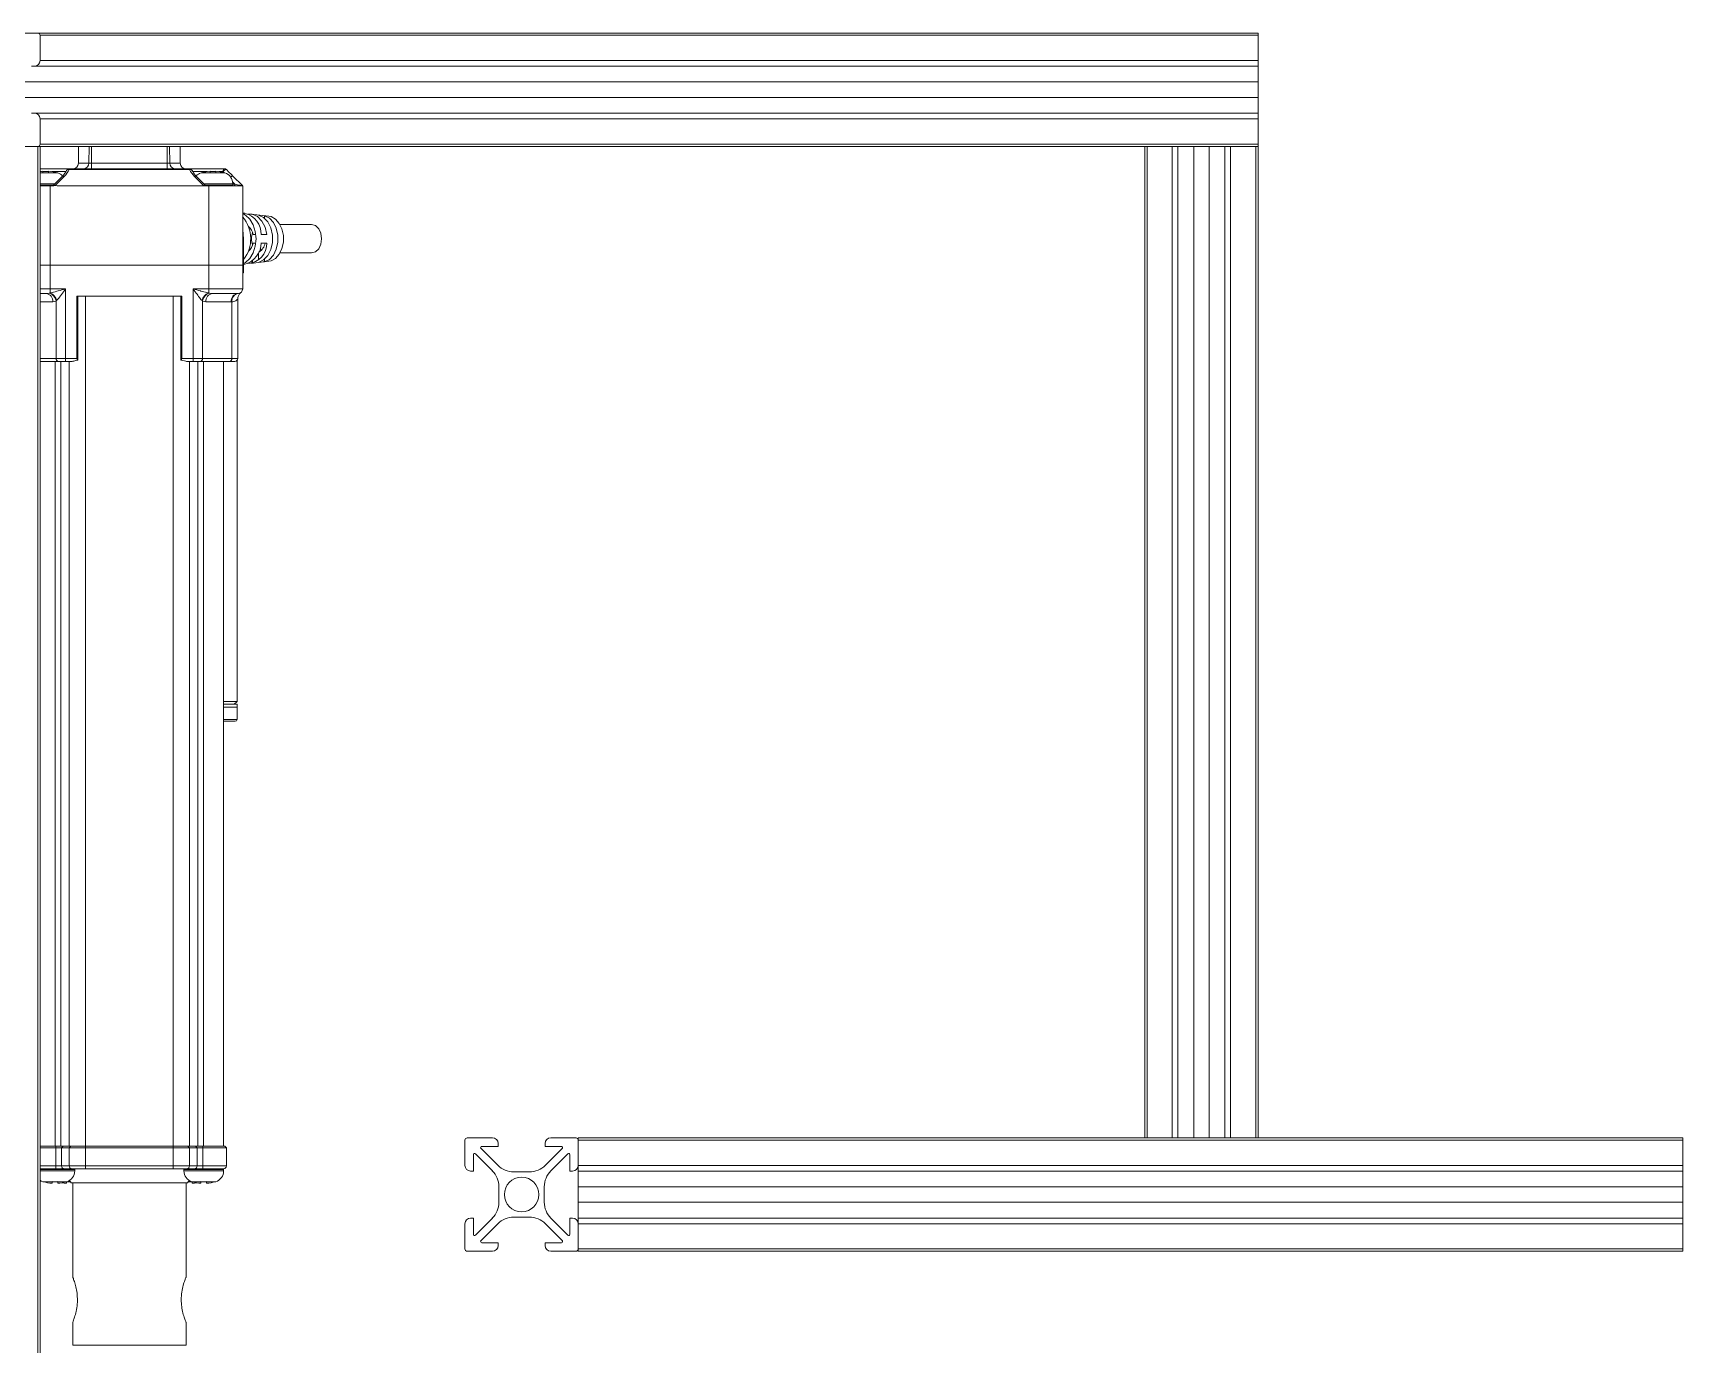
# Model space of a CAD drawing. Header units: millimetres. Extents: x -489 to 1607, y 116 to 1738.
# Drawn here: x 488.8 to 780, y 1493.1 to 1724.6 of the extents above; entities that cross this region are included whole.
import ezdxf

# ---------------------------------------------------------------- set-up
doc = ezdxf.new("R2010")
doc.units = ezdxf.units.MM

msp = doc.modelspace()

# ---------------------------------------------------------------- linework, layer by layer
at = {"color": 7, "linetype": 'Continuous', "lineweight": 15}
for p, q in [((485.18, 1724.62), (489.63, 1724.62)), ((489.63, 1724.62), (705.03, 1724.62)), ((490.03, 1724.22), (490.03, 1719.77)), ((705.03, 1724.22), (705.03, 1724.62)), ((705.03, 1724.22), (705.03, 1719.77)), ((489.03, 1718.77), (488.53, 1718.77)), ((705.03, 1718.77), (489.03, 1718.77)), ((705.03, 1718.77), (705.03, 1719.77)), ((705.03, 1718.82), (705.03, 1715.99)), ((705.03, 1715.99), (705.03, 1713.25)), ((705.03, 1713.25), (705.03, 1710.43)), ((488.53, 1710.47), (489.03, 1710.47)), ((705.03, 1710.47), (489.03, 1710.47)), ((705.03, 1709.47), (705.03, 1710.47)), ((490.03, 1709.47), (490.03, 1705.02)), ((705.03, 1709.47), (705.03, 1705.02)), ((489.63, 1704.62), (485.18, 1704.62)), ((489.63, 894.62), (489.63, 1704.62)), ((490.03, 1704.62), (489.63, 1704.62)), ((490.03, 1704.62), (490.03, 1314.62)), ((685.03, 1704.62), (490.03, 1704.62)), ((496.79, 1701.65), (496.82, 1704.62)), ((514.75, 1704.62), (514.78, 1701.65)), ((685.03, 1529.62), (685.03, 1704.62)), ((685.43, 1704.62), (685.03, 1704.62)), ((689.88, 1704.62), (685.43, 1704.62)), ((690.68, 1704.62), (689.88, 1704.62)), ((699.38, 1704.62), (690.68, 1704.62)), ((690.88, 1529.62), (690.88, 1704.62)), ((699.18, 1529.62), (699.18, 1704.62)), ((700.18, 1704.62), (699.38, 1704.62)), ((704.63, 1704.62), (700.18, 1704.62)), ((705.03, 1704.62), (704.63, 1704.62)), ((705.03, 1704.62), (705.03, 1705.02)), ((705.03, 1704.62), (705.03, 1529.62)), ((496.79, 1701.65), (498.65, 1701.65)), ((499.08, 1701.65), (499.08, 1700.66)), ((499.08, 1701.65), (512.49, 1701.65)), ((512.49, 1701.65), (512.49, 1700.66)), ((512.92, 1701.65), (514.78, 1701.65)), ((490.03, 1700.66), (495.16, 1700.66)), ((490.54, 1700.23), (490.54, 1699.94)), ((490.54, 1699.94), (490.54, 1699.93)), ((490.65, 1699.94), (490.54, 1699.93)), ((490.65, 1699.94), (491.42, 1699.94)), ((491.54, 1699.93), (491.42, 1699.94)), ((491.54, 1700.23), (491.54, 1699.94)), ((491.54, 1699.94), (491.54, 1699.93)), ((491.54, 1699.94), (493.07, 1699.94)), ((493.93, 1699.31), (492.38, 1697.75)), ((494.29, 1699.31), (492.73, 1697.75)), ((493.07, 1699.94), (493.1, 1699.93)), ((493.1, 1699.94), (493.1, 1699.93)), ((493.1, 1699.94), (493.14, 1699.94)), ((495.16, 1700.66), (516.41, 1700.66)), ((495.16, 1700.52), (495.16, 1700.66)), ((516.41, 1700.52), (495.16, 1700.52)), ((516.41, 1700.52), (516.41, 1700.66)), ((516.41, 1700.66), (522.58, 1700.66)), ((518.84, 1697.75), (517.28, 1699.31)), ((519.19, 1697.75), (517.64, 1699.31)), ((518.44, 1699.94), (518.47, 1699.94)), ((518.48, 1699.93), (518.47, 1699.94)), ((518.48, 1699.93), (518.5, 1699.94)), ((518.5, 1699.94), (520.04, 1699.94)), ((520.04, 1700.23), (520.04, 1699.94)), ((520.04, 1699.94), (520.04, 1699.93)), ((520.15, 1699.94), (520.04, 1699.93)), ((520.15, 1699.94), (520.92, 1699.94)), ((521.04, 1699.93), (520.92, 1699.94)), ((521.04, 1700.23), (521.04, 1699.94)), ((521.04, 1699.94), (521.04, 1699.93)), ((521.04, 1699.94), (522.57, 1699.94)), ((522.57, 1699.94), (522.6, 1699.93)), ((522.6, 1699.94), (522.6, 1699.93)), ((522.6, 1699.94), (522.64, 1699.94)), ((524.42, 1697.96), (524, 1698.38)), ((524.04, 1697.76), (524.04, 1698.03)), ((524.14, 1699.31), (525.7, 1697.75)), ((491.79, 1697.66), (490.03, 1697.66)), ((492.35, 1697.66), (491.79, 1697.66)), ((491.79, 1683.66), (491.79, 1697.66)), ((518.33, 1697.66), (493.24, 1697.66)), ((519.79, 1697.66), (519.22, 1697.66)), ((519.79, 1683.66), (519.79, 1697.66)), ((525.79, 1697.66), (519.79, 1697.66)), ((524.04, 1697.96), (524.42, 1697.96)), ((525.79, 1683.66), (525.79, 1697.66)), ((526.2, 1692.8), (525.79, 1692.85)), ((530.42, 1692.3), (527.26, 1692.67)), ((529.65, 1692.37), (529.65, 1691.92)), ((527, 1690.31), (526.9, 1690.2)), ((537.96, 1690.81), (532.39, 1690.81)), ((525.94, 1688.31), (525.94, 1682.31)), ((526.9, 1686.43), (527, 1686.31)), ((527.62, 1689.06), (528.1, 1689.06)), ((527.62, 1687.56), (528.1, 1687.56)), ((530.05, 1689.06), (529.08, 1689.06)), ((529.08, 1687.56), (530.05, 1687.56)), ((491.79, 1683.66), (490.03, 1683.66)), ((491.79, 1683.66), (491.79, 1679.46)), ((519.79, 1683.66), (491.79, 1683.66)), ((519.79, 1683.66), (519.79, 1679.46)), ((525.79, 1683.66), (519.79, 1683.66)), ((525.79, 1683.66), (525.79, 1679.46)), ((525.94, 1683.8), (526.2, 1683.83)), ((527.26, 1683.95), (530.42, 1684.33)), ((527.26, 1684.22), (527.53, 1684.13)), ((527.53, 1684.41), (527.53, 1684.13)), ((527.53, 1684.13), (527.86, 1684.17)), ((528.59, 1684.56), (528.59, 1685.82)), ((529.65, 1684.26), (529.65, 1684.71)), ((532.39, 1685.81), (537.96, 1685.81)), ((525.94, 1682.31), (525.79, 1682.31)), ((491.05, 1678.66), (490.03, 1678.66)), ((491.05, 1678.66), (491.64, 1678.71)), ((491.64, 1678.71), (491.79, 1678.74)), ((491.79, 1679.46), (494.51, 1679.46)), ((491.79, 1679.46), (491.79, 1678.74)), ((494.51, 1679.46), (494.51, 1667.16)), ((496.51, 1667.16), (496.51, 1678.16)), ((515.06, 1678.16), (496.51, 1678.16)), ((496.71, 1667.05), (496.71, 1678.16)), ((498.06, 1678.16), (498.06, 1528.16)), ((513.51, 1678.16), (498.06, 1678.16)), ((513.51, 1678.16), (513.51, 1528.16)), ((514.86, 1678.16), (514.86, 1667.05)), ((515.06, 1667.16), (515.06, 1678.16)), ((517.06, 1679.46), (519.79, 1679.46)), ((517.06, 1667.16), (517.06, 1679.46)), ((519.79, 1679.46), (525.79, 1679.46)), ((519.79, 1679.46), (519.79, 1678.74)), ((519.79, 1678.74), (519.94, 1678.71)), ((519.94, 1678.71), (520.52, 1678.66)), ((524.99, 1678.66), (520.52, 1678.66)), ((524.93, 1667.16), (524.93, 1677.64)), ((492.86, 1677.3), (492.29, 1677.16)), ((492.95, 1677.39), (492.86, 1677.3)), ((492.86, 1667.16), (492.86, 1677.3)), ((518.71, 1677.3), (518.62, 1677.39)), ((518.71, 1677.3), (518.71, 1667.16)), ((519.28, 1677.16), (518.71, 1677.3)), ((523.75, 1677.16), (519.28, 1677.16)), ((523.88, 1677.17), (523.88, 1667.16)), ((493.27, 1666.66), (490.03, 1666.66)), ((492.86, 1667.16), (494.51, 1667.16)), ((494.51, 1666.66), (493.27, 1666.66)), ((494.51, 1667.16), (496.51, 1667.16)), ((494.51, 1667.16), (494.51, 1666.66)), ((495.61, 1666.66), (494.51, 1666.66)), ((515.06, 1667.16), (517.06, 1667.16)), ((517.06, 1666.66), (515.96, 1666.66)), ((517.06, 1667.16), (517.06, 1666.66)), ((517.06, 1667.16), (518.71, 1667.16)), ((518.3, 1666.66), (517.06, 1666.66)), ((523.46, 1666.66), (518.3, 1666.66)), ((518.71, 1667.16), (523.88, 1667.16)), ((522.43, 1528.16), (522.43, 1666.66)), ((524.43, 1666.66), (523.46, 1666.66)), ((524.79, 1606.66), (524.79, 1666.81)), ((522.43, 1606.66), (524.79, 1606.66)), ((522.43, 1606.16), (524.79, 1606.16)), ((524.79, 1605.66), (522.43, 1605.66)), ((524.29, 1606.16), (524.79, 1606.66)), ((524.79, 1605.66), (524.79, 1606.16)), ((524.79, 1603.46), (524.79, 1605.66)), ((524.49, 1603.16), (522.43, 1603.16)), ((565.03, 1524.77), (565.03, 1529.22)), ((565.43, 1529.62), (569.88, 1529.62)), ((580.18, 1529.62), (584.63, 1529.62)), ((585.03, 1529.62), (585.03, 1529.22)), ((585.03, 1529.62), (780.03, 1529.62)), ((780.03, 1529.22), (585.03, 1529.22)), ((585.03, 1529.22), (585.03, 1524.77)), ((780.03, 1529.22), (780.03, 1529.62)), ((780.03, 1529.22), (780.03, 1524.77)), ((490.03, 1528.16), (492.8, 1528.16)), ((492.81, 1527.86), (490.03, 1527.86)), ((492.8, 1528.16), (493.68, 1528.16)), ((492.81, 1527.86), (492.8, 1528.16)), ((493.68, 1528.16), (492.8, 1528.16)), ((492.81, 1524.66), (492.81, 1527.86)), ((493.82, 1527.86), (492.81, 1527.86)), ((495.17, 1528.16), (493.68, 1528.16)), ((493.82, 1527.86), (494.11, 1528.16)), ((493.82, 1524.66), (493.82, 1527.86)), ((495.17, 1527.86), (493.82, 1527.86)), ((495.17, 1527.86), (495.46, 1528.16)), ((498.06, 1528.16), (495.17, 1528.16)), ((495.17, 1524.66), (495.17, 1527.86)), ((498.06, 1527.86), (495.17, 1527.86)), ((498.06, 1527.86), (498.06, 1528.16)), ((513.51, 1528.16), (498.06, 1528.16)), ((498.06, 1524.66), (498.06, 1527.86)), ((513.51, 1527.86), (498.06, 1527.86)), ((513.51, 1527.86), (513.51, 1528.16)), ((516.4, 1528.16), (513.51, 1528.16)), ((513.51, 1524.66), (513.51, 1527.86)), ((516.4, 1527.86), (513.51, 1527.86)), ((516.11, 1528.16), (516.4, 1527.86)), ((517.89, 1528.16), (516.4, 1528.16)), ((516.4, 1524.66), (516.4, 1527.86)), ((517.75, 1527.86), (516.4, 1527.86)), ((517.46, 1528.16), (517.75, 1527.86)), ((517.75, 1524.66), (517.75, 1527.86)), ((518.76, 1527.86), (517.75, 1527.86)), ((517.89, 1528.16), (518.77, 1528.16)), ((518.77, 1528.16), (517.89, 1528.16)), ((518.77, 1528.16), (518.76, 1527.86)), ((518.76, 1524.66), (518.76, 1527.86)), ((522.93, 1527.86), (518.76, 1527.86)), ((518.77, 1528.16), (522.63, 1528.16)), ((522.93, 1527.86), (522.63, 1528.16)), ((522.93, 1524.66), (522.93, 1527.86)), ((566.53, 1526.67), (566.53, 1523.77)), ((569.86, 1523.82), (566.87, 1526.81)), ((567.84, 1527.78), (570.83, 1524.8)), ((570.88, 1528.12), (567.99, 1528.12)), ((570.88, 1528.62), (570.88, 1528.12)), ((579.18, 1528.12), (579.18, 1528.62)), ((582.07, 1528.12), (579.18, 1528.12)), ((579.23, 1524.8), (582.22, 1527.78)), ((583.19, 1526.81), (580.2, 1523.82)), ((583.53, 1523.77), (583.53, 1526.67)), ((492.79, 1524.16), (490.03, 1524.16)), ((494.3, 1524.16), (492.79, 1524.16)), ((492.81, 1524.66), (493.82, 1524.66)), ((493.82, 1524.66), (495.17, 1524.66)), ((495.66, 1524.16), (494.3, 1524.16)), ((495.17, 1524.66), (498.06, 1524.66)), ((498.06, 1524.16), (495.66, 1524.16)), ((496.14, 1523.79), (496.14, 1524.06)), ((498.06, 1524.66), (498.06, 1524.16)), ((498.06, 1524.66), (513.51, 1524.66)), ((513.51, 1524.16), (498.06, 1524.16)), ((513.51, 1524.66), (513.51, 1524.16)), ((513.51, 1524.66), (516.4, 1524.66)), ((515.92, 1524.16), (513.51, 1524.16)), ((515.43, 1524.06), (515.43, 1523.79)), ((517.27, 1524.16), (515.92, 1524.16)), ((516.4, 1524.66), (517.75, 1524.66)), ((518.78, 1524.16), (517.27, 1524.16)), ((517.75, 1524.66), (518.76, 1524.66)), ((522.43, 1524.16), (518.78, 1524.16)), ((522.43, 1523.79), (522.43, 1524.06)), ((566.53, 1523.77), (566.03, 1523.77)), ((573.66, 1523.62), (576.4, 1523.62)), ((584.03, 1523.77), (583.53, 1523.77)), ((585.03, 1524.77), (585.03, 1523.77)), ((585.03, 1524.77), (780.03, 1524.77)), ((585.03, 1523.82), (585.03, 1520.99)), ((780.03, 1523.77), (585.03, 1523.77)), ((780.03, 1523.77), (780.03, 1524.77)), ((780.03, 1523.82), (780.03, 1520.99)), ((490.58, 1521.88), (490.54, 1521.88)), ((490.58, 1521.89), (490.6, 1521.88)), ((490.58, 1521.88), (490.58, 1521.89)), ((492.14, 1521.88), (490.6, 1521.88)), ((492.14, 1521.89), (492.25, 1521.88)), ((492.14, 1521.89), (492.14, 1521.88)), ((492.14, 1521.88), (492.14, 1521.6)), ((493.03, 1521.88), (492.25, 1521.88)), ((493.03, 1521.88), (493.14, 1521.89)), ((493.14, 1521.89), (493.14, 1521.88)), ((494.68, 1521.88), (493.14, 1521.88)), ((493.14, 1521.88), (493.14, 1521.6)), ((494.68, 1521.88), (494.7, 1521.89)), ((494.68, 1521.88), (494.68, 1521.6)), ((494.7, 1521.89), (494.7, 1521.88)), ((494.74, 1521.88), (494.7, 1521.88)), ((495.22, 1522.11), (495.54, 1521.66)), ((516.04, 1521.66), (495.54, 1521.66)), ((495.68, 1521.66), (495.68, 1521.6)), ((495.79, 1521.66), (495.79, 1505.06)), ((515.79, 1505.06), (515.79, 1521.66)), ((515.89, 1521.66), (515.89, 1521.6)), ((516.04, 1521.66), (516.35, 1522.11)), ((516.78, 1521.88), (516.19, 1521.88)), ((516.87, 1521.88), (516.83, 1521.88)), ((516.87, 1521.89), (516.89, 1521.88)), ((516.87, 1521.88), (516.87, 1521.89)), ((518.43, 1521.88), (516.89, 1521.88)), ((516.89, 1521.88), (516.89, 1521.6)), ((518.43, 1521.89), (518.54, 1521.88)), ((518.43, 1521.89), (518.43, 1521.88)), ((518.43, 1521.88), (518.43, 1521.6)), ((519.32, 1521.88), (518.54, 1521.88)), ((519.32, 1521.88), (519.43, 1521.89)), ((519.43, 1521.89), (519.43, 1521.88)), ((520.97, 1521.88), (519.43, 1521.88)), ((519.43, 1521.88), (519.43, 1521.6)), ((520.97, 1521.88), (520.99, 1521.89)), ((520.99, 1521.89), (520.99, 1521.88)), ((521.03, 1521.88), (520.99, 1521.88)), ((571.03, 1518.25), (571.03, 1520.99)), ((579.03, 1520.99), (579.03, 1518.25)), ((780.03, 1520.99), (585.03, 1520.99)), ((585.03, 1520.99), (585.03, 1518.25)), ((780.03, 1520.99), (780.03, 1518.25)), ((585.03, 1518.25), (780.03, 1518.25)), ((585.03, 1518.25), (585.03, 1515.43)), ((780.03, 1518.25), (780.03, 1515.43)), ((566.03, 1515.47), (566.53, 1515.47)), ((566.53, 1515.47), (566.53, 1512.58)), ((566.87, 1512.44), (569.86, 1515.43)), ((576.4, 1515.62), (573.66, 1515.62)), ((580.2, 1515.43), (583.19, 1512.44)), ((583.53, 1512.58), (583.53, 1515.47)), ((583.53, 1515.47), (584.03, 1515.47)), ((585.03, 1515.47), (585.03, 1514.47)), ((780.03, 1515.47), (585.03, 1515.47)), ((780.03, 1514.47), (780.03, 1515.47)), ((565.03, 1510.02), (565.03, 1514.47)), ((570.83, 1514.45), (567.84, 1511.47)), ((582.22, 1511.47), (579.23, 1514.45)), ((780.03, 1514.47), (585.03, 1514.47)), ((585.03, 1514.47), (585.03, 1510.02)), ((780.03, 1514.47), (780.03, 1510.02)), ((569.88, 1509.62), (565.43, 1509.62)), ((567.99, 1511.12), (570.88, 1511.12)), ((570.88, 1511.12), (570.88, 1510.62)), ((579.18, 1510.62), (579.18, 1511.12)), ((579.18, 1511.12), (582.07, 1511.12)), ((584.63, 1509.62), (580.18, 1509.62)), ((585.03, 1510.02), (585.03, 1509.62)), ((585.03, 1510.02), (780.03, 1510.02)), ((780.03, 1509.62), (585.03, 1509.62)), ((780.03, 1509.62), (780.03, 1510.02)), ((495.79, 1497.12), (495.79, 1493.06)), ((515.79, 1493.06), (515.79, 1497.12))]:
    msp.add_line(p, q, dxfattribs=at)
at = {"color": 8, "linetype": 'Continuous', "lineweight": 15}
for p, q in [((705.03, 1724.22), (490.03, 1724.22)), ((490.03, 1719.77), (705.03, 1719.77)), ((705.03, 1715.99), (484.03, 1715.99)), ((484.03, 1713.25), (705.03, 1713.25)), ((705.03, 1709.47), (490.03, 1709.47)), ((490.03, 1705.02), (705.03, 1705.02)), ((498.65, 1701.65), (498.68, 1704.62)), ((499.11, 1704.62), (499.08, 1701.65)), ((512.49, 1701.65), (512.46, 1704.62)), ((512.89, 1704.62), (512.92, 1701.65)), ((685.43, 1704.62), (685.43, 1529.62)), ((689.88, 1529.62), (689.88, 1704.62)), ((693.66, 1704.62), (693.66, 1529.62)), ((696.4, 1529.62), (696.4, 1704.62)), ((700.18, 1704.62), (700.18, 1529.62)), ((704.63, 1529.62), (704.63, 1704.62)), ((490.03, 1699.94), (490.54, 1699.94)), ((490.03, 1698.03), (492.66, 1698.03)), ((491.55, 1700.16), (490.52, 1700.16)), ((494.65, 1700.16), (492.1, 1700.16)), ((519.47, 1700.16), (516.96, 1700.16)), ((518.91, 1698.03), (524.04, 1698.03)), ((521.04, 1700.16), (520.02, 1700.16)), ((522.36, 1700.16), (521.6, 1700.16)), ((522.55, 1699.95), (522.36, 1700.16)), ((490.03, 1697.76), (492.39, 1697.76)), ((519.18, 1697.76), (524.04, 1697.76)), ((525.94, 1688.31), (525.79, 1688.31)), ((490.03, 1679.46), (491.79, 1679.46)), ((492.29, 1677.16), (490.03, 1677.16)), ((490.03, 1667.16), (492.86, 1667.16)), ((492.7, 1666.66), (492.7, 1528.16)), ((493.68, 1666.66), (493.68, 1528.16)), ((495.17, 1666.66), (495.17, 1528.16)), ((516.4, 1666.66), (516.4, 1528.16)), ((517.89, 1666.66), (517.89, 1528.16)), ((518.87, 1666.66), (518.87, 1528.16)), ((523.88, 1667.16), (524.93, 1667.16)), ((522.43, 1603.46), (524.79, 1603.46)), ((490.03, 1524.66), (492.81, 1524.66)), ((492.64, 1524.06), (490.03, 1524.06)), ((492.64, 1523.79), (490.03, 1523.79)), ((496.14, 1524.06), (492.64, 1524.06)), ((496.14, 1523.79), (492.64, 1523.79)), ((518.93, 1524.06), (515.43, 1524.06)), ((518.93, 1523.79), (515.43, 1523.79)), ((518.76, 1524.66), (522.93, 1524.66)), ((522.43, 1524.06), (518.93, 1524.06)), ((522.43, 1523.79), (518.93, 1523.79)), ((495.38, 1521.88), (494.79, 1521.88)), ((495.79, 1493.06), (505.79, 1493.06)), ((505.79, 1493.06), (515.79, 1493.06))]:
    msp.add_line(p, q, dxfattribs=at)
at = {"color": 7, "linetype": 'Continuous', "lineweight": 15, "flags": 128}
for points in [[(522.36, 1700.16), (522.36, 1700.26), (522.37, 1700.35), (522.39, 1700.44), (522.42, 1700.52), (522.45, 1700.58), (522.49, 1700.62), (522.53, 1700.65), (522.58, 1700.66)], [(522.93, 1700.52), (522.89, 1700.53), (522.84, 1700.53), (522.77, 1700.51), (522.69, 1700.46), (522.6, 1700.4), (522.52, 1700.33), (522.43, 1700.25), (522.36, 1700.16)], [(522.93, 1700.52), (523.37, 1700.08), (523.77, 1699.68), (524.14, 1699.31)], [(525.94, 1683.94), (526.28, 1684.14), (527.05, 1684.85), (527.64, 1685.84), (528.02, 1687.03), (528.15, 1688.31), (528.02, 1689.6), (527.64, 1690.78), (527.05, 1691.77), (526.28, 1692.49), (525.79, 1692.75)], [(530.05, 1689.06), (529.74, 1690.34), (529.17, 1691.43), (528.39, 1692.22), (527.48, 1692.63), (526.73, 1692.67)], [(528.59, 1692.5), (529.37, 1692.4), (529.65, 1692.37)], [(528.59, 1684.13), (529.47, 1684.56), (530.21, 1685.34), (530.75, 1686.41), (531.03, 1687.66), (531.03, 1688.97), (530.75, 1690.22), (530.21, 1691.28), (529.47, 1692.07), (528.59, 1692.5)], [(529.65, 1684.26), (530.5, 1684.67), (531.21, 1685.44), (531.73, 1686.47), (532, 1687.68), (532, 1688.95), (531.73, 1690.15), (531.21, 1691.19), (530.5, 1691.95), (529.65, 1692.37)], [(530.42, 1684.33), (530.81, 1684.41), (531.59, 1684.85), (532.25, 1685.59), (532.73, 1686.58), (532.98, 1687.72), (532.98, 1688.91), (532.73, 1690.05), (532.25, 1691.03), (531.59, 1691.78), (530.81, 1692.21), (530.42, 1692.3)], [(525.79, 1689.91), (525.79, 1689.86), (525.94, 1688.31)], [(537.96, 1685.81), (538.64, 1686), (539.21, 1686.54), (539.59, 1687.36), (539.73, 1688.31), (539.59, 1689.27), (539.21, 1690.08), (538.64, 1690.62), (537.96, 1690.81)], [(528.88, 1686.61), (528.93, 1686.54), (529.12, 1686.31)], [(529.65, 1684.26), (529.4, 1684.23), (528.59, 1684.13)], [(490.03, 1522.13), (490.25, 1522), (490.54, 1521.88)]]:
    msp.add_lwpolyline(points, dxfattribs=at)
at = {"color": 8, "linetype": 'Continuous', "lineweight": 15, "flags": 128}
msp.add_lwpolyline([(523.65, 1699.21), (523.68, 1699.24), (523.79, 1699.31), (523.89, 1699.35), (523.99, 1699.36), (524.08, 1699.35), (524.14, 1699.31)], dxfattribs=at)
at = {"color": 7, "linetype": 'Continuous', "lineweight": 15}
msp.add_circle((575.03, 1519.62), 3.05, dxfattribs=at)
for centre, radius, start, end in [((489.63, 1724.22), 0.4, 360, 90), ((489.03, 1719.77), 1, 270, 360), ((489.03, 1709.47), 1, 0, 90), ((489.63, 1705.02), 0.4, 270, 0), ((495.79, 1701.66), 1, 270, 359.317), ((495.79, 1701.66), 1, 359.317, 359.5), ((497.71, 1701.6), 0.938, 274.3373, 3.1964), ((513.86, 1701.6), 0.938, 176.8026, 265.6636), ((515.78, 1701.66), 1, 180.683, 270), ((515.78, 1701.66), 1, 180.5, 180.683), ((491.04, 1693.26), 6.98, 94.1066, 98.2777), ((491.04, 1692.05), 7.9, 87.1837, 92.8163), ((491.04, 1693.26), 6.98, 73.0152, 85.8934), ((489.29, 1702.15), 4.41, 329.8951, 330.0383), ((492.54, 1698.03), 2, 42.6582, 72.5424), ((491.04, 1702.56), 4.6, 315, 333.6338), ((495.16, 1700.16), 0.5, 90, 153.6338), ((516.41, 1700.23), 0.434, 36.7704, 88.938), ((516.56, 1700.17), 0.373, 35.1814, 112.4391), ((520.54, 1702.56), 4.6, 206.3662, 225), ((519.04, 1698.03), 2, 107.4576, 137.4659), ((516.8, 1698.98), 1.93, 29.9363, 30.2643), ((520.54, 1693.26), 6.98, 94.1066, 106.9848), ((520.54, 1692.05), 7.9, 87.1836, 92.8164), ((520.54, 1693.26), 6.98, 73.0152, 85.8934), ((522.58, 1700.16), 0.5, 45, 90), ((524.27, 1698.98), 1.93, 149.7357, 150.0637), ((522.04, 1698.03), 2, 0, 72.5424), ((492.17, 1697.96), 0.3, 270, 316.4849), ((519.4, 1697.96), 0.3, 222.3369, 270), ((523.94, 1697.76), 0.1, 270, 0), ((524.16, 1697.92), 0.268, 281.4144, 8.0548), ((525.91, 1697.96), 0.3, 225.8026, 246.0546), ((525.91, 1697.96), 0.3, 225.0483, 225.8026), ((525.26, 1689.1), 3.81, 359.3964, 75.7358), ((521.29, 1688.3), 5.92, 321.6837, 40.637), ((525.23, 1688.64), 2.43, 10.0675, 49.7708), ((530.77, 1688.31), 3.42, 161.4161, 198.5839), ((525.16, 1687.6), 3.91, 285.4045, 359.4633), ((526.51, 1687.48), 3.54, 273.5658, 1.2593), ((525.23, 1687.99), 2.43, 310.2274, 349.9322), ((527.39, 1687.99), 2.4, 301.7316, 349.3339), ((490.9, 1677.28), 1.39, 355.0313, 83.9741), ((491.15, 1677.05), 1.73, 8.2103, 73.6342), ((491.12, 1676.99), 1.88, 12.4451, 69.1843), ((520.45, 1676.99), 1.88, 110.8162, 167.5551), ((520.42, 1677.05), 1.73, 106.3673, 171.7882), ((520.67, 1677.28), 1.39, 96.0261, 184.9678), ((525.13, 1677.28), 1.39, 96.0262, 184.9684), ((525.24, 1677.31), 1.37, 98.9172, 185.8903), ((524.99, 1679.46), 0.8, 270, 0), ((523.75, 1679.46), 2.3, 270, 273.1885), ((493.32, 1667.12), 0.462, 175.0338, 263.976), ((518.25, 1667.12), 0.462, 276.0208, 4.9693), ((523.42, 1667.12), 0.462, 276.0208, 4.9693), ((524.43, 1667.16), 0.5, 270, 0), ((524.49, 1603.46), 0.3, 270, 0), ((565.43, 1529.22), 0.4, 90, 180), ((569.88, 1528.62), 1, 360, 90), ((580.18, 1528.62), 1, 90, 180), ((584.63, 1529.22), 0.4, 0, 90), ((566.73, 1526.67), 0.2, 45, 180), ((567.99, 1527.92), 0.2, 90, 225), ((582.07, 1527.92), 0.2, 315, 90), ((583.33, 1526.67), 0.2, 360, 135), ((489.89, 1524.54), 2.93, 352.634, 2.4413), ((494.31, 1524.65), 0.491, 178.9508, 268.9065), ((494.14, 1523.79), 2, 287.4576, 0), ((495.66, 1524.65), 0.491, 178.9508, 268.9065), ((496.04, 1524.06), 0.1, 0, 90), ((515.53, 1524.06), 0.1, 90, 180), ((517.43, 1523.79), 2, 180, 252.5424), ((515.91, 1524.65), 0.491, 271.0962, 1.0465), ((517.26, 1524.65), 0.491, 271.0962, 1.0465), ((521.68, 1524.54), 2.93, 177.556, 187.3687), ((520.43, 1523.79), 2, 287.4576, 0), ((522.33, 1524.06), 0.1, 0, 90), ((522.43, 1524.66), 0.5, 270, 0), ((566.03, 1524.77), 1, 180, 270), ((567.03, 1520.99), 4, 360, 45), ((573.66, 1527.62), 4, 225, 270), ((576.4, 1527.62), 4, 270, 315), ((583.03, 1520.99), 4, 135, 180), ((584.03, 1524.77), 1, 270, 0), ((494.39, 1519.67), 4.41, 149.8951, 150.0383), ((492.64, 1528.56), 6.98, 253.0152, 265.8934), ((492.64, 1529.77), 7.9, 267.1837, 272.8163), ((496.93, 1519.67), 4.41, 149.8951, 150.0383), ((492.64, 1528.56), 6.98, 274.1066, 286.9848), ((495.18, 1528.56), 6.98, 259.5277, 265.8934), ((490.89, 1519.67), 4.41, 29.9617, 30.1049), ((495.18, 1529.74), 7.87, 267.1768, 271.5001), ((516.39, 1529.77), 7.89, 268.506, 272.817), ((514.67, 1523.15), 2.53, 329.7748, 330.0245), ((518.93, 1528.56), 6.98, 253.0152, 265.8934), ((516.39, 1528.56), 6.98, 274.1066, 280.4723), ((515.66, 1520.26), 3.23, 29.9356, 30.1309), ((518.93, 1529.77), 7.9, 267.1837, 272.8163), ((518.93, 1528.56), 6.98, 274.1066, 286.9848), ((567.03, 1518.25), 4, 315, 0), ((583.03, 1518.25), 4, 180, 225), ((566.03, 1514.47), 1, 90, 180), ((573.66, 1511.62), 4, 90, 135), ((576.4, 1511.62), 4, 45, 90), ((584.03, 1514.47), 1, 0, 90), ((566.73, 1512.58), 0.2, 180, 315), ((583.33, 1512.58), 0.2, 225, 360), ((565.43, 1510.02), 0.4, 180, 270), ((567.99, 1511.32), 0.2, 135, 270), ((569.88, 1510.62), 1, 270, 0), ((580.18, 1510.62), 1, 180, 270), ((582.07, 1511.32), 0.2, 270, 45), ((584.63, 1510.02), 0.4, 270, 0)]:
    msp.add_arc(centre, radius, start, end, dxfattribs=at)
at = {"color": 8, "linetype": 'Continuous', "lineweight": 15}
for centre, radius, start, end in [((494.11, 1699.05), 0.309, 55.1467, 124.8533), ((495.01, 1700.17), 0.372, 67.5216, 145.193), ((517.46, 1699.05), 0.309, 55.1451, 124.8549)]:
    msp.add_arc(centre, radius, start, end, dxfattribs=at)
at = {"color": 7, "linetype": 'Continuous', "lineweight": 15}
for centre, major_axis, ratio, start_param, end_param in [((499.08, 1701.66), (0.5, 0.009), 0.01744, 3.664659, 4.711856), ((512.49, 1701.66), (0.5, -0.009), 0.01744, 4.712922, 5.760119), ((524.78, 1697.96), (0.927, -0.229), 0.094982, 4.344658, 6.439053)]:
    msp.add_ellipse(centre, major_axis=major_axis, ratio=ratio, start_param=start_param, end_param=end_param, dxfattribs=at)
at = {"color": 8, "linetype": 'Continuous', "lineweight": 15}
for centre, major_axis, start_param, end_param in [((493.3, 1697.96), (0.927, 0.229), 2.996953, 4.032923), ((518.27, 1697.96), (0.927, -0.229), 5.391855, 6.419643)]:
    msp.add_ellipse(centre, major_axis=major_axis, ratio=0.094982, start_param=start_param, end_param=end_param, dxfattribs=at)
at = {"color": 7, "linetype": 'Continuous', "lineweight": 15}
for points, knots in [([(494.71, 1700.38), (494.66, 1700.29), (494.46, 1699.91), (494.16, 1699.56), (493.93, 1699.31)], [0, 0, 0, 0, 0.259914, 1, 1, 1, 1]), ([(517.64, 1699.31), (517.56, 1699.39), (517.24, 1699.72), (517.02, 1700.1), (516.86, 1700.38)], [0, 0, 0, 0, 0.240115, 1, 1, 1, 1]), ([(493.24, 1697.66), (493.12, 1697.67), (492.91, 1697.68), (492.61, 1697.69), (492.44, 1697.67), (492.35, 1697.66)], [0, 0, 0, 0, 0.407174, 0.702188, 1, 1, 1, 1]), ([(492.73, 1697.75), (492.73, 1697.75), (492.78, 1697.73), (492.94, 1697.68), (493.12, 1697.67), (493.24, 1697.66)], [0, 0, 0, 0, 0.011371, 0.301935, 1, 1, 1, 1]), ([(518.33, 1697.66), (518.46, 1697.67), (518.63, 1697.68), (518.79, 1697.73), (518.84, 1697.75), (518.84, 1697.75)], [0, 0, 0, 0, 0.724709, 0.98865, 1, 1, 1, 1]), ([(519.22, 1697.66), (519.02, 1697.67), (518.72, 1697.69), (518.43, 1697.67), (518.33, 1697.66)], [0, 0, 0, 0, 0.671736, 1, 1, 1, 1]), ([(491.79, 1678.74), (491.9, 1678.77), (492.38, 1678.87), (493.29, 1679.12), (494.08, 1679.34), (494.5, 1679.46), (494.51, 1679.46)], [0, 0, 0, 0, 0.1364, 0.539972, 0.995806, 1, 1, 1, 1]), ([(494.51, 1679.46), (494.51, 1679.46), (494.26, 1679.12), (493.81, 1678.48), (493.29, 1677.76), (493.02, 1677.47), (492.95, 1677.39)], [0, 0, 0, 0, 0.003542, 0.45888, 0.861655, 1, 1, 1, 1]), ([(518.62, 1677.39), (518.55, 1677.46), (518.32, 1677.73), (518.03, 1678.11), (517.58, 1678.73), (517.31, 1679.12), (517.07, 1679.46), (517.06, 1679.46)], [0, 0, 0, 0, 0.131077, 0.487941, 0.541305, 0.996463, 1, 1, 1, 1]), ([(517.06, 1679.46), (517.07, 1679.46), (517.49, 1679.34), (517.96, 1679.21), (518.75, 1678.99), (519.25, 1678.86), (519.67, 1678.77), (519.79, 1678.74)], [0, 0, 0, 0, 0.004188, 0.459967, 0.513433, 0.870804, 1, 1, 1, 1]), ([(524.88, 1677.62), (524.91, 1677.65), (524.96, 1677.7), (524.76, 1677.51), (524.42, 1677.24), (523.98, 1677.18), (523.88, 1677.17)], [0, 0, 0, 0, 0.294034, 0.452907, 0.874427, 1, 1, 1, 1]), ([(524.94, 1677.64), (524.94, 1677.74), (524.94, 1677.95), (525.03, 1678.24), (525.16, 1678.48), (525.28, 1678.64), (525.37, 1678.73), (525.42, 1678.78), (525.45, 1678.8), (525.47, 1678.82), (525.47, 1678.82), (525.47, 1678.82)], [0, 0, 0, 0, 0.186694, 0.390594, 0.559863, 0.691662, 0.773592, 0.824369, 0.880107, 0.969457, 1, 1, 1, 1]), ([(496.66, 1666.91), (496.43, 1666.84), (496.09, 1666.74), (495.74, 1666.67), (495.63, 1666.66), (495.61, 1666.66)], [0, 0, 0, 0, 0.622054, 0.931383, 1, 1, 1, 1]), ([(496.51, 1667.16), (496.52, 1667.16), (496.54, 1667.13), (496.59, 1667.04), (496.64, 1666.96), (496.66, 1666.91)], [0, 0, 0, 0, 0.014818, 0.384274, 1, 1, 1, 1]), ([(496.66, 1666.91), (496.68, 1666.94), (496.71, 1666.98), (496.71, 1667.03), (496.71, 1667.05)], [0, 0, 0, 0, 0.495329, 1, 1, 1, 1]), ([(514.86, 1667.05), (514.86, 1667.04), (514.86, 1667.01), (514.88, 1666.96), (514.9, 1666.92), (514.91, 1666.91)], [0, 0, 0, 0, 0.210378, 0.757722, 1, 1, 1, 1]), ([(514.91, 1666.91), (514.93, 1666.96), (514.98, 1667.04), (515.03, 1667.13), (515.06, 1667.16), (515.06, 1667.16)], [0, 0, 0, 0, 0.615751, 0.985208, 1, 1, 1, 1]), ([(515.96, 1666.66), (515.89, 1666.67), (515.68, 1666.69), (515.31, 1666.8), (515.02, 1666.88), (514.91, 1666.91)], [0, 0, 0, 0, 0.214829, 0.684494, 1, 1, 1, 1]), ([(495.81, 1497.12), (495.8, 1497.1), (495.79, 1497.06), (495.93, 1497.44), (496.19, 1498.17), (496.47, 1499.27), (496.64, 1500.58), (496.61, 1501.91), (496.42, 1503.11), (496.14, 1504.12), (495.88, 1504.84), (495.79, 1505.05), (495.79, 1505.06), (495.79, 1505.06)], [0, 0, 0, 0, 0.045871, 0.144821, 0.246845, 0.355596, 0.465298, 0.567088, 0.664929, 0.768407, 0.878572, 0.986495, 1, 1, 1, 1]), ([(515.79, 1505.06), (515.77, 1505.02), (515.74, 1504.94), (515.5, 1504.31), (515.21, 1503.35), (514.98, 1502.11), (514.92, 1500.76), (515.06, 1499.5), (515.31, 1498.4), (515.59, 1497.55), (515.78, 1497.09), (515.77, 1497.11), (515.76, 1497.12)], [0, 0, 0, 0, 0.101783, 0.203401, 0.309389, 0.42002, 0.525561, 0.623808, 0.724131, 0.832196, 0.942309, 1, 1, 1, 1])]:
    msp.add_open_spline(points, degree=3, knots=knots, dxfattribs=at)

doc.saveas('drawing.dxf')
